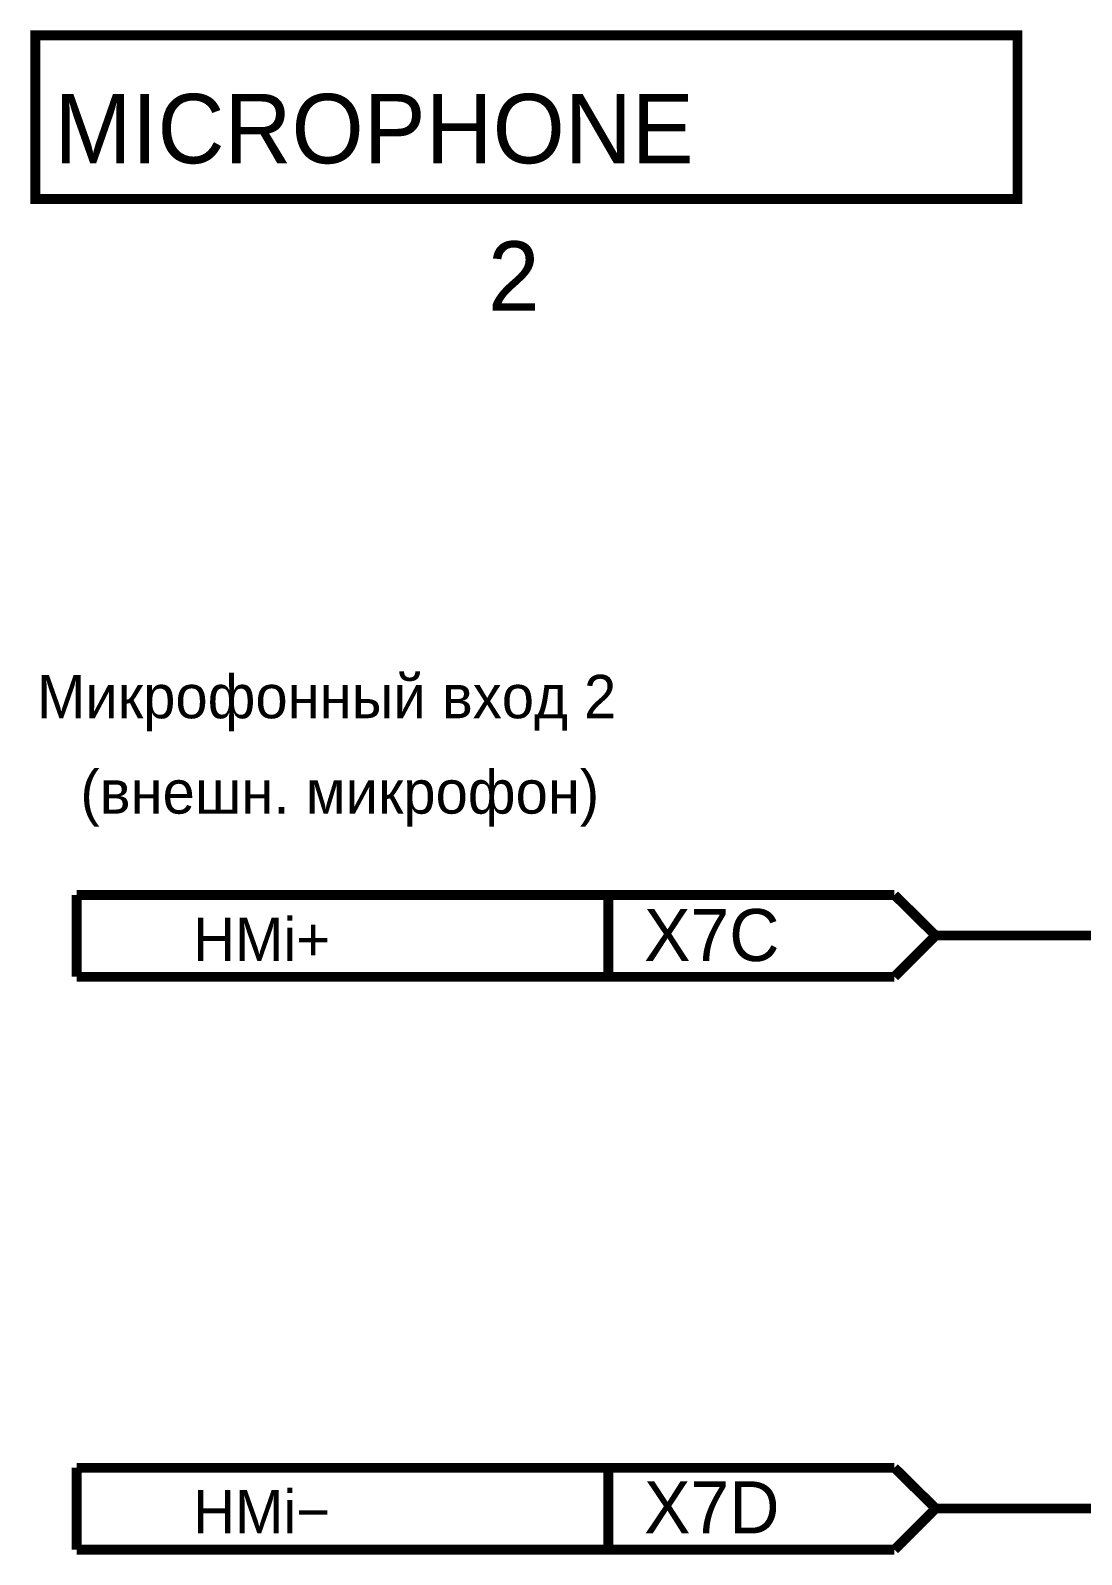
# Model space of a CAD drawing. Header units: millimetres. Extents: x 0 to 420, y 0 to 297.
# Drawn here: x 42.44 to 74.53, y 61.08 to 107.65 of the extents above; entities that cross this region are included whole.
import ezdxf

# ---------------------------------------------------------------- set-up
doc = ezdxf.new("R2010")
doc.units = ezdxf.units.MM
doc.layers.add('Sheet', color=255, linetype='Continuous')

msp = doc.modelspace()

# ---------------------------------------------------------------- linework, layer by layer
at = {"layer": 'Sheet'}
for points, const_width in [([(42.586, 107.5), (72.576, 107.5), (72.576, 102.499), (42.586, 102.499), (42.586, 107.5)], 0.3), ([(42.586, 107.5), (42.586, 102.499), (72.576, 102.499), (72.576, 107.5), (42.586, 107.5), (42.586, 107.5)], 0.0991)]:
    msp.add_lwpolyline(points, close=True, dxfattribs=dict(at, const_width=const_width))
at = {"layer": 'Sheet', "const_width": 0.3}
for points in [[(68.819, 81.238), (43.844, 81.238)], [(43.844, 81.238), (43.844, 78.737)], [(60.08, 81.238), (60.08, 78.737)], [(70.077, 79.996), (68.819, 81.238)], [(68.819, 78.737), (70.077, 79.996)], [(70.077, 79.996), (72.576, 79.996)], [(97.569, 74.995), (97.569, 79.996), (72.576, 79.996)], [(43.844, 78.737), (68.819, 78.737)], [(68.819, 63.735), (43.844, 63.735)], [(43.844, 63.735), (43.844, 61.235)], [(60.08, 63.735), (60.08, 61.235)], [(70.077, 62.493), (68.819, 63.735)], [(68.819, 61.235), (70.077, 62.493)], [(70.077, 62.493), (72.576, 62.493)], [(97.569, 62.493), (82.573, 62.493), (72.576, 62.493)], [(43.844, 61.235), (68.819, 61.235)]]:
    msp.add_lwpolyline(points, dxfattribs=at)

# ---------------------------------------------------------------- texts
at = {"layer": 'Sheet'}
for s, height, p in [('MICROPHONE ', 2.11954, (43.165, 103.592)), ('2', 2.12, (56.406, 99.088)), ('Микрофонный вход 2', 1.32471, (42.636, 86.636)), ('(внешн. микрофон)', 1.32471, (43.96, 83.722)), ('HMi+', 1.3247, (47.402, 79.218)), ('X7C', 1.5897, (61.173, 79.218)), ('HMi−', 1.3247, (47.402, 61.731)), ('X7D', 1.5897, (61.173, 61.731))]:
    msp.add_text(s, height=height, dxfattribs=at).set_placement(p)

doc.saveas('drawing.dxf')
